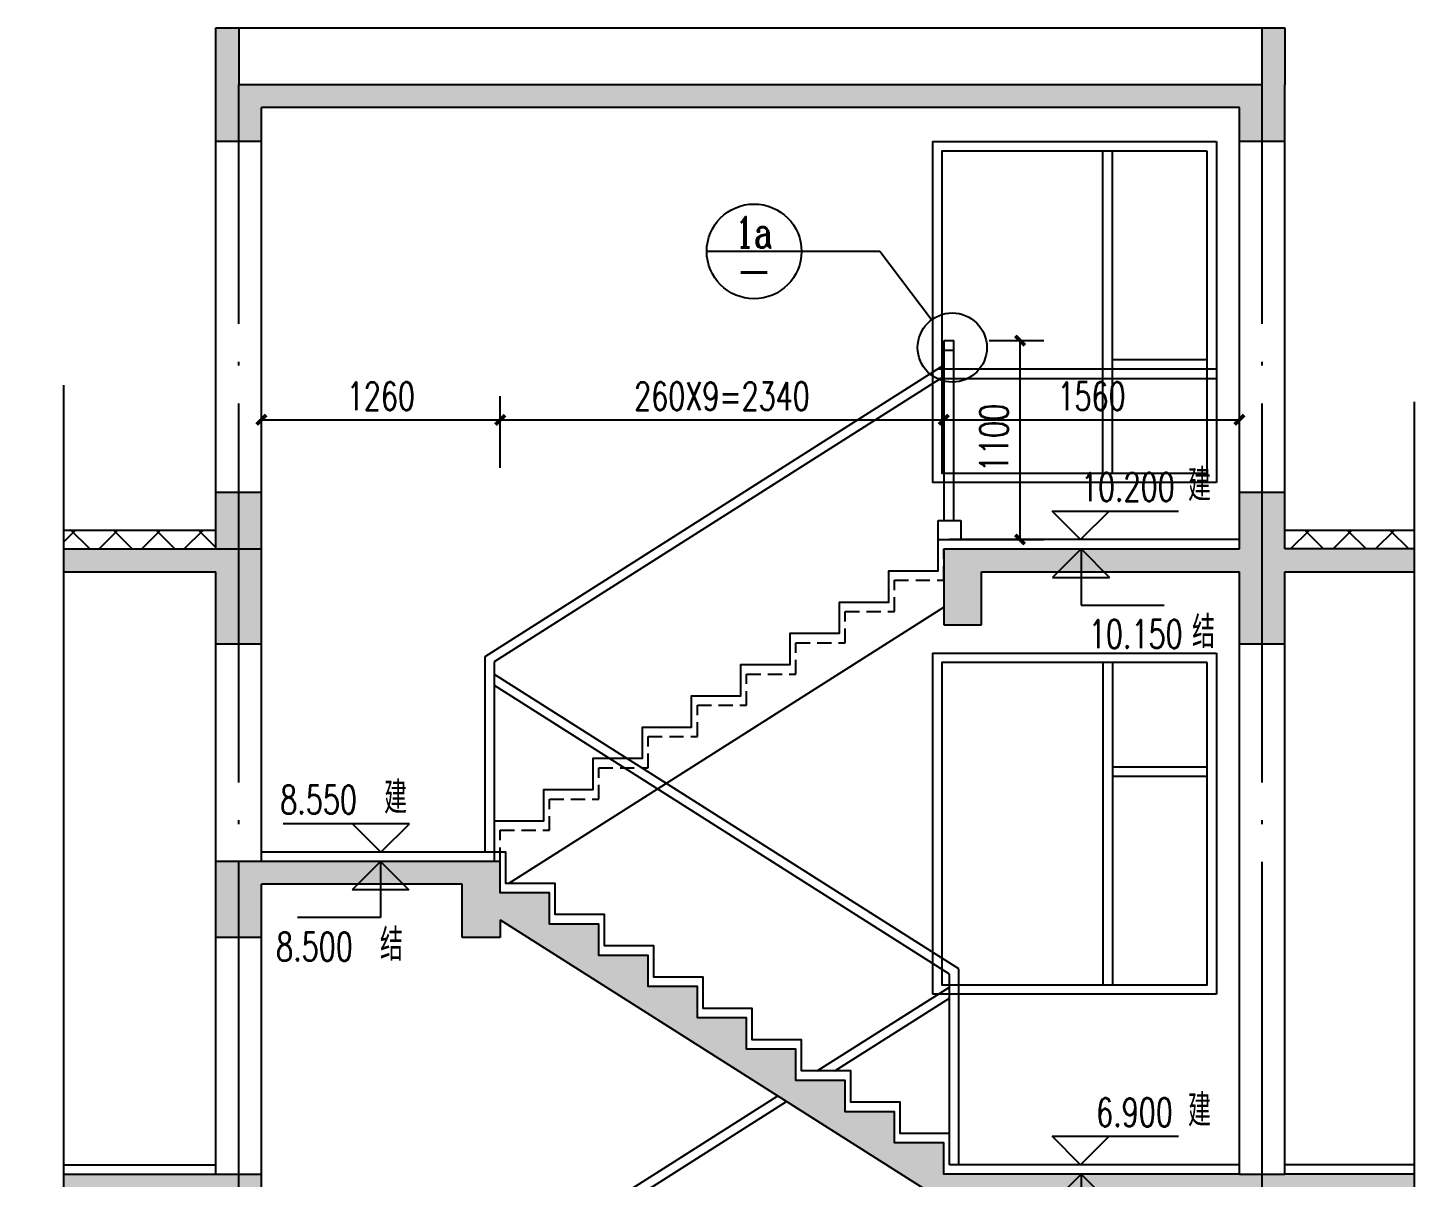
# Model space of a CAD drawing. Extents: x 79570 to 678837, y -1139230 to -612789.
# Drawn here: x 638707 to 646074, y -799727 to -793662 of the extents above; entities that cross this region are included whole.
import ezdxf
from ezdxf.enums import TextEntityAlignment as Align

# ---------------------------------------------------------------- set-up
doc = ezdxf.new("R2010")
doc.units = 0
doc.header["$LTSCALE"] = 1000
doc.header["$MEASUREMENT"] = 0
doc.linetypes.add('DOTE', pattern=[2.42, 2, -0.2, 0.02, -0.2])
doc.linetypes.add('HIDDEN', pattern=[0.375, 0.25, -0.125])
for name, color, linetype in [('4', 4, 'Continuous'), ('A-剖-0.18MM.......SECT-L03', 144, 'Continuous'), ('A-剖-0.20mm.......SECT-L04', 42, 'Continuous'), ('A-立-线.18........ELEV-L.18', 153, 'Continuous'), ('A-立-门窗.........ELEV-DOWD', 146, 'Continuous'), ('A-通-结构剖线.....COMM-STRU-SECT', 20, 'Continuous'), ('A-通-结构边线.....COMM-STRU-EDGE', 153, 'HIDDEN'), ('A-通-轴线..........COMM-GRID', 27, 'DOTE'), ('DIM_ELEV', 3, 'Continuous'), ('DIM_IDEN', 210, 'Continuous'), ('DIM_SYMB', 3, 'Continuous'), ('PUB_DIM', 3, 'Continuous'), ('PUB_TEXT', 7, 'Continuous')]:
    doc.layers.add(name, color=color, linetype=linetype)
doc.styles.add('_TCH_DIM', font='SIMPLEX', dxfattribs={"bigfont": 'GBCBIG'})
doc.styles.add('_TCH_DIM_T3', font='SIMPLEX', dxfattribs={"width": 0.705882, "bigfont": 'GBCBIG'})
doc.styles.add('_TCH_LABEL', font='COMPLEX', dxfattribs={"bigfont": 'GBCBIG'})
doc.dimstyles.new('_TCH_ARCH&&50', dxfattribs={"dimtxt": 148.75, "dimasz": 50, "dimexe": 125, "dimexo": 150, "dimgap": 50, "dimtad": 1, "dimdec": 0, "dimzin": 0, "dimdsep": 46, "dimtxsty": '_TCH_DIM_T3', "dimblk": 'ARCHTICK', "dimcen": 0.09, "dimclrt": 7, "dimazin": 2, "dimtfac": 1, "dimtdec": 0, "dimtix": 1, "dimtmove": 2, "dimatfit": 3, "dimfxl": 1, "dimtolj": 1, "dimtzin": 0, "dimarcsym": 0})

# ---------------------------------------------------------------- blocks, each defined once
blk = doc.blocks.new('_ArchTick')
at = {"color": 0, "linetype": 'ByBlock', "const_width": 0.4}
blk.add_lwpolyline([(-0.5, -0.5), (0.5, 0.5)], dxfattribs=at)
blk = doc.blocks.new('*D2634')
at = {"layer": 'Defpoints', "color": 0, "transparency": 16777216}
for p in [(641198.8, -795729.7), (639938.8, -796134.2), (641198.8, -796134.2)]:
    blk.add_point(p, dxfattribs=at)
at = {"layer": 'PUB_DIM', "color": 0, "lineweight": -2, "transparency": 16777216}
for p, q in [((639938.8, -795984.2), (639938.8, -795604.7)), ((641198.8, -795984.2), (641198.8, -795604.7)), ((639938.8, -795729.7), (641198.8, -795729.7))]:
    blk.add_line(p, q, dxfattribs=at)
at = {"layer": 'PUB_DIM', "color": 0, "lineweight": -2, "transparency": 16777216, "xscale": 50, "yscale": 50, "zscale": 50, "rotation": 180}
blk.add_blockref('_ArchTick', (639938.8, -795729.7), dxfattribs=at)
at = {"layer": 'PUB_DIM', "color": 0, "lineweight": -2, "transparency": 16777216, "xscale": 50, "yscale": 50, "zscale": 50}
blk.add_blockref('_ArchTick', (641198.8, -795729.7), dxfattribs=at)
at = {"layer": 'PUB_DIM', "color": 7, "transparency": 16777216, "insert": (640568.8, -795605.3), "char_height": 148.75, "attachment_point": 5, "style": '_TCH_DIM_T3'}
blk.add_mtext('\\A1;1260', dxfattribs=at)
blk = doc.blocks.new('*D2635')
at = {"layer": 'Defpoints', "color": 0, "transparency": 16777216}
for p in [(643538.8, -795729.7), (641198.8, -796134.2), (643538.8, -796134.2)]:
    blk.add_point(p, dxfattribs=at)
at = {"layer": 'PUB_DIM', "color": 0, "lineweight": -2, "transparency": 16777216}
for p, q in [((641198.8, -795984.2), (641198.8, -795604.7)), ((643538.8, -795984.2), (643538.8, -795604.7)), ((641198.8, -795729.7), (643538.8, -795729.7))]:
    blk.add_line(p, q, dxfattribs=at)
at = {"layer": 'PUB_DIM', "color": 0, "lineweight": -2, "transparency": 16777216, "xscale": 50, "yscale": 50, "zscale": 50, "rotation": 180}
blk.add_blockref('_ArchTick', (641198.8, -795729.7), dxfattribs=at)
at = {"layer": 'PUB_DIM', "color": 0, "lineweight": -2, "transparency": 16777216, "xscale": 50, "yscale": 50, "zscale": 50}
blk.add_blockref('_ArchTick', (643538.8, -795729.7), dxfattribs=at)
at = {"layer": 'PUB_DIM', "color": 7, "transparency": 16777216, "insert": (642368.8, -795605.3), "char_height": 148.75, "attachment_point": 5, "style": '_TCH_DIM_T3'}
blk.add_mtext('\\A1;260X9=2340', dxfattribs=at)
blk = doc.blocks.new('*D2636')
at = {"layer": 'Defpoints', "color": 0, "transparency": 16777216}
for p in [(645098.8, -795729.7), (643538.8, -796134.2), (645098.8, -796134.2)]:
    blk.add_point(p, dxfattribs=at)
at = {"layer": 'PUB_DIM', "color": 0, "lineweight": -2, "transparency": 16777216}
for p, q in [((643538.8, -795984.2), (643538.8, -795604.7)), ((645098.8, -795984.2), (645098.8, -795604.7)), ((643538.8, -795729.7), (645098.8, -795729.7))]:
    blk.add_line(p, q, dxfattribs=at)
at = {"layer": 'PUB_DIM', "color": 0, "lineweight": -2, "transparency": 16777216, "xscale": 50, "yscale": 50, "zscale": 50, "rotation": 180}
blk.add_blockref('_ArchTick', (643538.8, -795729.7), dxfattribs=at)
at = {"layer": 'PUB_DIM', "color": 0, "lineweight": -2, "transparency": 16777216, "xscale": 50, "yscale": 50, "zscale": 50}
blk.add_blockref('_ArchTick', (645098.8, -795729.7), dxfattribs=at)
at = {"layer": 'PUB_DIM', "color": 7, "transparency": 16777216, "insert": (644318.8, -795605.3), "char_height": 148.75, "attachment_point": 5, "style": '_TCH_DIM_T3'}
blk.add_mtext('\\A1;1560', dxfattribs=at)
blk = doc.blocks.new('*D3306')
at = {"layer": 'Defpoints', "color": 0, "transparency": 16777216}
for p in [(643628.8, -795311.5), (643941.5, -795311.5), (643628.8, -796361.5)]:
    blk.add_point(p, dxfattribs=at)
at = {"layer": 'PUB_DIM', "color": 0, "lineweight": -2, "transparency": 16777216}
for p, q in [((643778.8, -795311.5), (644066.5, -795311.5)), ((643941.5, -796361.5), (643941.5, -795311.5)), ((643778.8, -796361.5), (644066.5, -796361.5))]:
    blk.add_line(p, q, dxfattribs=at)
at = {"layer": 'PUB_DIM', "color": 0, "lineweight": -2, "transparency": 16777216, "xscale": 50, "yscale": 50, "zscale": 50}
for p, rotation in [((643941.5, -795311.5), 90), ((643941.5, -796361.5), 270)]:
    blk.add_blockref('_ArchTick', p, dxfattribs=dict(at, rotation=rotation))
at = {"layer": 'PUB_DIM', "color": 7, "transparency": 16777216, "insert": (643804, -795825.7), "char_height": 148.75, "attachment_point": 5, "rotation": 90, "style": '_TCH_DIM_T3'}
blk.add_mtext('\\A1;1100', dxfattribs=at)

msp = doc.modelspace()

# ---------------------------------------------------------------- hatches: boundary and pattern name
at = {"layer": '4'}
h = msp.add_hatch(color=99, dxfattribs=at)
h.dxf.hatch_style = 1
h.paths.add_polyline_path([(639938.8, -796411.4), (638895.6, -796411.4), (638895.6, -796531.4), (639698.8, -796531.4), (639698.8, -796911.4), (639938.8, -796911.4)])
h.paths.add_polyline_path([(645338.8, -793961.5), (645338.8, -793661.5), (645218.8, -793661.5), (645218.8, -793961.5), (639818.8, -793961.5), (639818.8, -793661.5), (639698.8, -793661.5), (639698.8, -793961.5), (639698.8, -794261.5), (639938.8, -794261.5), (639938.8, -794081.5), (645098.8, -794081.5), (645098.8, -794261.5), (645338.8, -794261.5)])
h.paths.add_polyline_path([(639698.8, -796411.4), (639938.8, -796411.4), (639938.8, -796111.4), (639698.8, -796111.4)], flags=16)
h = msp.add_hatch(color=99, dxfattribs=at)
h.dxf.hatch_style = 1
h.paths.add_polyline_path([(646022.7, -796411.4), (643538.8, -796411.4), (643538.8, -796531.4), (646022.7, -796531.4)])
h.paths.add_polyline_path([(643538.8, -796811.5), (643738.8, -796811.5), (643738.8, -796531.4), (643538.8, -796531.4)], flags=16)
h.paths.add_polyline_path([(645098.8, -796911.4), (645338.8, -796911.4), (645338.8, -796531.4), (645098.8, -796531.4)], flags=16)
h.paths.add_polyline_path([(645098.8, -796411.4), (645338.8, -796411.4), (645338.8, -796111.4), (645098.8, -796111.4)], flags=16)
h = msp.add_hatch(dxfattribs=at)
h.set_pattern_fill('ANSI37', color=99, scale=100)
h.set_pattern_definition([(45, (0, 0), (-112.253202, 112.253202), []), (135, (0, 0), (-112.253202, -112.253202), [])])
h.paths.add_polyline_path([(646022.7, -796311.6), (645338.8, -796311.6), (645338.8, -796411.4), (646022.7, -796411.4)])
h.paths.add_polyline_path([(638895.6, -796411.4), (639698.8, -796411.4), (639698.8, -796310.7), (638895.6, -796310.7)], flags=16)
h = msp.add_hatch(color=99, dxfattribs=at)
h.dxf.hatch_style = 1
h.paths.add_polyline_path([(643278.8, -799381.5), (643018.8, -799381.5), (643018.8, -799216.5), (642758.8, -799216.5), (642758.8, -799051.5), (642498.8, -799051.5), (642498.8, -798886.5), (642238.8, -798886.5), (642238.8, -798721.5), (641978.8, -798721.5), (641978.8, -798556.5), (641718.8, -798556.5), (641718.8, -798391.5), (641458.8, -798391.5), (641458.8, -798226.5), (641198.8, -798226.5), (641198.8, -798061.5), (639938.8, -798061.5), (639698.8, -798061.5), (639698.8, -798461.5), (639938.8, -798461.5), (639938.8, -798181.5), (640998.8, -798181.5), (640998.8, -798461.5), (641198.8, -798461.5), (641198.8, -798368.6), (643538.8, -799853.6), (643538.8, -800111.5), (643738.8, -800111.5), (643738.8, -799831.4), (645098.8, -799831.4), (645098.8, -800211.4), (645338.8, -800211.4), (645338.8, -799831.4), (646022.7, -799831.4), (646022.7, -799711.4), (645338.8, -799711.4), (645098.8, -799711.4), (643538.8, -799711.4), (643538.8, -799546.5), (643278.8, -799546.5)])
h.paths.add_polyline_path([(639938.8, -799711.4), (638895.6, -799711.4), (638895.6, -799831.4), (639698.8, -799831.4), (639698.8, -800211.4), (639938.8, -800211.4)])

# ---------------------------------------------------------------- linework, layer by layer
at = {"layer": 'A-剖-0.18MM.......SECT-L03'}
for p, q in [((643542, -796261.5), (643542, -795311.5)), ((643542, -795311.5), (643592, -795311.5)), ((643592, -796261.5), (643592, -795311.5)), ((643542, -795361.5), (643592, -795361.5)), ((641118.8, -796978.3), (643542, -795440.5)), ((641168.8, -797005.7), (643542, -795499.7)), ((641118.8, -798011.5), (641118.8, -796979.3)), ((641168.8, -798011.5), (641168.8, -797006.9)), ((643618.8, -798628.3), (641168.8, -797073.4)), ((643568.8, -798655.7), (641168.8, -797132.7)), ((643618.8, -799661.5), (643618.8, -798628.3)), ((643568.8, -799661.5), (643568.8, -798655.7)), ((642870.6, -799166.5), (643568.8, -798723.4)), ((642964, -799166.5), (643568.8, -798782.7)), ((641118.8, -800278.3), (642663.4, -799298.1)), ((641168.8, -800305.7), (642710, -799327.7))]:
    msp.add_line(p, q, dxfattribs=at)
at = {"layer": 'A-剖-0.20mm.......SECT-L04', "ltscale": 0.3}
for p, q in [((643508.8, -796361.5), (643508.8, -796261.5)), ((643508.8, -796261.5), (643628.8, -796261.5)), ((643628.8, -796261.5), (643628.8, -796361.5)), ((645098.8, -796361.5), (643568.8, -796361.5)), ((641241.6, -798176.5), (643538.8, -796718.6)), ((638895.6, -799661.4), (639698.8, -799661.4)), ((645098.8, -799661.5), (643568.8, -799661.5)), ((646022.7, -799661.5), (645338.8, -799661.5))]:
    msp.add_line(p, q, dxfattribs=at)
for points in [[(641168.8, -798061.5), (641168.8, -797846.5), (641428.8, -797846.5), (641428.8, -797681.5), (641688.8, -797681.5), (641688.8, -797516.5), (641948.8, -797516.5), (641948.8, -797351.5), (642208.8, -797351.5), (642208.8, -797186.5), (642468.8, -797186.5), (642468.8, -797021.5), (642728.8, -797021.5), (642728.8, -796856.5), (642988.8, -796856.5), (642988.8, -796691.5), (643248.8, -796691.5), (643248.8, -796526.5), (643508.8, -796526.5), (643508.8, -796361.5), (643818.8, -796361.5)], [(643568.8, -799661.5), (643568.8, -799496.5), (643308.8, -799496.5), (643308.8, -799331.5), (643048.8, -799331.5), (643048.8, -799166.5), (642788.8, -799166.5), (642788.8, -799001.5), (642528.8, -799001.5), (642528.8, -798836.5), (642268.8, -798836.5), (642268.8, -798671.5), (642008.8, -798671.5), (642008.8, -798506.5), (641748.8, -798506.5), (641748.8, -798341.5), (641488.8, -798341.5), (641488.8, -798176.5), (641228.8, -798176.5), (641228.8, -798011.5), (639938.8, -798011.5)]]:
    msp.add_lwpolyline(points, dxfattribs=at)
at = {"layer": 'A-立-线.18........ELEV-L.18'}
for p, q in [((639818.8, -793661.5), (645218.8, -793661.5)), ((643508.8, -795461.5), (644978.8, -795461.5)), ((643508.8, -795511.5), (644978.8, -795511.5)), ((638895.6, -796311.6), (639698.8, -796311.6)), ((645338.8, -796311.6), (646022.7, -796311.6))]:
    msp.add_line(p, q, dxfattribs=at)
at = {"layer": 'A-立-门窗.........ELEV-DOWD'}
for p, q in [((643478.8, -794261.5), (644978.8, -794261.5)), ((643478.8, -794261.5), (643478.8, -796061.5)), ((644978.8, -794261.5), (644978.8, -796061.5)), ((644378.8, -796011.5), (644378.8, -794311.5)), ((644428.8, -796011.5), (644428.8, -794311.5)), ((644428.8, -795411.5), (644928.8, -795411.5)), ((644428.8, -795461.5), (644928.8, -795461.5)), ((644978.8, -796061.5), (643478.8, -796061.5)), ((643478.8, -796961.5), (644978.8, -796961.5)), ((643478.8, -796961.5), (643478.8, -798761.5)), ((644378.8, -797011.5), (644378.8, -798711.5)), ((644428.8, -797011.5), (644428.8, -798711.5)), ((644978.8, -796961.5), (644978.8, -798761.5)), ((644428.8, -797561.5), (644928.8, -797561.5)), ((644428.8, -797611.5), (644928.8, -797611.5)), ((644978.8, -798761.5), (643478.8, -798761.5))]:
    msp.add_line(p, q, dxfattribs=at)
for points in [[(644928.8, -794311.5), (643528.8, -794311.5), (643528.8, -796011.5), (644928.8, -796011.5)], [(644928.8, -797011.5), (643528.8, -797011.5), (643528.8, -798711.5), (644928.8, -798711.5)]]:
    msp.add_lwpolyline(points, close=True, dxfattribs=at)
at = {"layer": 'A-通-结构剖线.....COMM-STRU-SECT'}
for p, q in [((639698.8, -793961.5), (639698.8, -793661.5)), ((639698.8, -793661.5), (639818.8, -793661.5)), ((639818.8, -793661.5), (639818.8, -793961.5)), ((645218.8, -793961.5), (645218.8, -793661.5)), ((645218.8, -793661.5), (645338.8, -793661.5)), ((645338.8, -793661.5), (645338.8, -793961.5)), ((639698.8, -796411.4), (639698.8, -793961.5)), ((645218.8, -793961.5), (639818.8, -793961.5)), ((645338.8, -796411.4), (645338.8, -793961.5)), ((639938.8, -798061.5), (639938.8, -794081.5)), ((645098.8, -794081.5), (639938.8, -794081.5)), ((645098.8, -796411.4), (645098.8, -794081.5)), ((639938.8, -794261.5), (639698.8, -794261.5)), ((645338.8, -794261.5), (645098.8, -794261.5)), ((639698.8, -796111.4), (639938.8, -796111.4)), ((645098.8, -796111.4), (645338.8, -796111.4)), ((638895.6, -796411.4), (639938.8, -796411.4)), ((643538.8, -796411.4), (645098.8, -796411.4)), ((643538.8, -796411.4), (643538.8, -796811.5)), ((638895.6, -796531.4), (639698.8, -796531.4)), ((639698.8, -799711.4), (639698.8, -796531.4)), ((643738.8, -796531.4), (645098.8, -796531.4)), ((643738.8, -796811.5), (643738.8, -796531.4)), ((645098.8, -799711.4), (645098.8, -796531.4)), ((645338.8, -796531.4), (646022.7, -796531.4)), ((645338.8, -799711.4), (645338.8, -796531.4)), ((643538.8, -796811.5), (643738.8, -796811.5)), ((639698.8, -796911.4), (639938.8, -796911.4)), ((645098.8, -796911.4), (645338.8, -796911.4)), ((639938.8, -798061.5), (639698.8, -798061.5)), ((640998.8, -798181.5), (639938.8, -798181.5)), ((639938.8, -801361.5), (639938.8, -798181.5)), ((640998.8, -798461.5), (640998.8, -798181.5)), ((641198.8, -798368.6), (643538.8, -799853.6)), ((641198.8, -798368.6), (641198.8, -798461.5)), ((639938.8, -798461.5), (639698.8, -798461.5)), ((641198.8, -798461.5), (640998.8, -798461.5)), ((638895.6, -799711.4), (639938.8, -799711.4)), ((645098.8, -799711.4), (645338.8, -799711.4))]:
    msp.add_line(p, q, dxfattribs=at)
for points in [[(646022.7, -796411.4), (645338.8, -796411.4)], [(639938.8, -798061.5), (639698.8, -798061.5)], [(645098.8, -799711.4), (643538.8, -799711.4), (643538.8, -799546.5), (643278.8, -799546.5), (643278.8, -799381.5), (643018.8, -799381.5), (643018.8, -799216.5), (642758.8, -799216.5), (642758.8, -799051.5), (642498.8, -799051.5), (642498.8, -798886.5), (642238.8, -798886.5), (642238.8, -798721.5), (641978.8, -798721.5), (641978.8, -798556.5), (641718.8, -798556.5), (641718.8, -798391.5), (641458.8, -798391.5), (641458.8, -798226.5), (641198.8, -798226.5), (641198.8, -798061.5), (639938.8, -798061.5)], [(646022.7, -799711.4), (645338.8, -799711.4)]]:
    msp.add_lwpolyline(points, dxfattribs=at)
at = {"layer": 'A-通-结构边线.....COMM-STRU-EDGE', "ltscale": 0.3}
msp.add_lwpolyline([(641198.8, -798061.5), (641198.8, -797896.5), (641458.8, -797896.5), (641458.8, -797731.5), (641718.8, -797731.5), (641718.8, -797566.5), (641978.8, -797566.5), (641978.8, -797401.5), (642238.8, -797401.5), (642238.8, -797236.5), (642498.8, -797236.5), (642498.8, -797071.5), (642758.8, -797071.5), (642758.8, -796906.5), (643018.8, -796906.5), (643018.8, -796741.5), (643278.8, -796741.5), (643278.8, -796576.5), (643538.8, -796576.5), (643538.8, -796411.5), (643798.8, -796411.5)], dxfattribs=at)
at = {"layer": 'A-通-轴线..........COMM-GRID'}
for p, q in [((639818.8, -807323.3), (639818.8, -793961.5)), ((645218.8, -807323.3), (645218.8, -793961.5))]:
    msp.add_line(p, q, dxfattribs=at)
at = {"layer": 'DIM_ELEV'}
for p, q in [((644261.1, -796361.5), (644111.1, -796211.5)), ((644111.1, -796211.5), (644777.9, -796211.5)), ((644261.1, -796361.5), (644411.1, -796211.5)), ((644263.3, -796411.4), (644113.3, -796561.4)), ((644263.3, -796411.4), (644413.3, -796561.4)), ((644263.3, -796411.4), (644263.3, -796707.3)), ((644113.3, -796561.4), (644413.3, -796561.4)), ((644263.3, -796707.3), (644701.6, -796707.3)), ((640719.6, -797861.5), (640052.8, -797861.5)), ((640569.6, -798011.5), (640419.6, -797861.5)), ((640569.6, -798011.5), (640719.6, -797861.5)), ((640567.3, -798061.4), (640417.3, -798211.4)), ((640567.3, -798061.4), (640717.3, -798211.4)), ((640567.3, -798061.4), (640567.3, -798357.3)), ((640717.3, -798211.4), (640417.3, -798211.4)), ((640567.3, -798357.3), (640129, -798357.3)), ((644261.1, -799661.5), (644111.1, -799511.5)), ((644111.1, -799511.5), (644777.9, -799511.5)), ((644261.1, -799661.5), (644411.1, -799511.5)), ((644263.3, -799711.4), (644113.3, -799861.4)), ((644263.3, -799711.4), (644413.3, -799861.4)), ((644263.3, -799711.4), (644263.3, -800007.3))]:
    msp.add_line(p, q, dxfattribs=at)
at = {"layer": 'DIM_IDEN', "color": 6}
for p, q in [((642788.4, -794840.9), (642288.4, -794840.9)), ((643201.7, -794840.9), (642788.4, -794840.9)), ((643474.1, -795202.7), (643201.7, -794840.9))]:
    msp.add_line(p, q, dxfattribs=at)
for centre, radius in [((642538.4, -794840.9), 250), ((643583.9, -795348.5), 182.6)]:
    msp.add_circle(centre, radius, dxfattribs=at)
at = {"layer": 'DIM_SYMB'}
for points in [[(638895.6, -807323.3), (638895.6, -801536.6), (638706.6, -801467.8), (639084.6, -801401.2), (638895.6, -801334.1), (638895.6, -795547.4)], [(646022.7, -807323.3), (646022.7, -801580.5), (645833.7, -801511.7), (646211.7, -801445), (646022.7, -801378), (646022.7, -795635.1)]]:
    msp.add_lwpolyline(points, dxfattribs=at)

# ---------------------------------------------------------------- texts
at = {"layer": 'PUB_TEXT', "color": 6, "style": '_TCH_LABEL'}
for s, width, p, p2 in [('1a', 0.875, (642437.7, -794820.8), (642639, -794820.8)), ('-', 1.458333, (642437.7, -795022), (642639, -795022))]:
    msp.add_text(s, height=161, dxfattribs=dict(at, width=width)).set_placement(p, p2, align=Align.FIT)
at = {"layer": 'PUB_TEXT', "style": '_TCH_DIM'}
for s, p in [('建', (644827.9, -796159)), ('结', (644849.5, -796934.8)), ('建', (640585.8, -797809)), ('结', (640564.1, -798584.8)), ('建', (644827.9, -799459))]:
    msp.add_text(s, height=168.8, dxfattribs=at).set_placement(p)
at = {"layer": 'PUB_TEXT', "style": '_TCH_DIM', "width": 0.705882}
for s, p in [('10.200', (644262.9, -796159)), ('10.150', (644304.5, -796934.8)), ('8.550', (640037.8, -797809)), ('8.500', (640016.1, -798584.8)), ('6.900', (644342.9, -799459))]:
    msp.add_text(s, height=148.75, dxfattribs=at).set_placement(p)

# ---------------------------------------------------------------- dimensions: what is measured, and where the dimension line sits
at = {"layer": 'PUB_DIM'}
dim = msp.add_linear_dim(base=(643941.5, -795311.5), p1=(643628.8, -796361.5), p2=(643628.8, -795311.5), angle=90, text='1100', dimstyle='_TCH_ARCH&&50', dxfattribs=at)
dim.commit()
dim.dimension.update_dxf_attribs({"geometry": '*D3306', "text_midpoint": (643804, -795825.7), "dimtype": 161})
for p1, p2, picture, middle in [((639938.8, -796134.2), (641198.8, -796134.2), '*D2634', (640568.8, -795605.3)), ((643538.8, -796134.2), (645098.8, -796134.2), '*D2636', (644318.8, -795605.3))]:
    dim = msp.add_aligned_dim(p1=p1, p2=p2, distance=404.5, dimstyle='_TCH_ARCH&&50', dxfattribs=at)
    dim.commit()
    dim.dimension.update_dxf_attribs({"geometry": picture, "text_midpoint": middle})
dim = msp.add_aligned_dim(p1=(641198.8, -796134.2), p2=(643538.8, -796134.2), distance=404.5, text='260X9=2340', dimstyle='_TCH_ARCH&&50', dxfattribs=at)
dim.commit()
dim.dimension.update_dxf_attribs({"geometry": '*D2635', "text_midpoint": (642368.8, -795605.3)})

doc.saveas('drawing.dxf')
